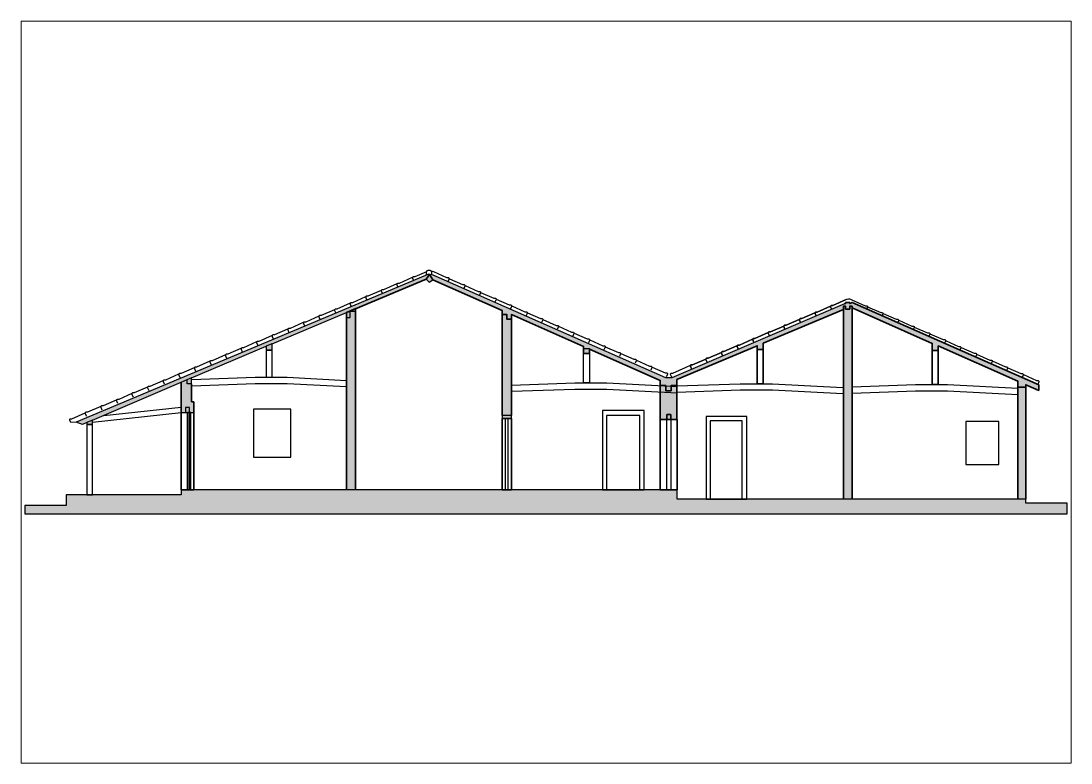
# Paper-space layout 'Layout2' of a CAD drawing. Header units: millimetres. Extents: x 30 to 267, y 21 to 189.
# The model-space entities are those that its viewports show. They can reach past a viewport. Long polylines and large blocks are cut down to what shows.
import ezdxf

# ---------------------------------------------------------------- set-up
doc = ezdxf.new("R2010")
doc.units = ezdxf.units.MM
doc.layers.get('0').update_dxf_attribs({"color": 250, "lineweight": 25})
for name, color, linetype, lineweight in [('A-ALV-___-___-EXI', 250, 'Continuous', 35), ('A-BAS-___-___-EXI', 250, 'Continuous', 25), ('A-COB-___-___-EXI', 250, 'Continuous', 25), ('A-JAN-___-___-EXI', 250, 'Continuous', 25), ('A-PIL-___-___-EXI', 250, 'Continuous', 25), ('A-POR-___-___-EXI', 250, 'Continuous', 25)]:
    doc.layers.add(name, color=color, linetype=linetype, lineweight=lineweight)

msp = doc.modelspace()

# ---------------------------------------------------------------- hatches: boundary and pattern name
at = {"layer": 'A-ALV-___-___-EXI'}
h = msp.add_hatch(color=11, dxfattribs=at)
h.paths.add_polyline_path([(-7950, -10588), (-7950, -7940), (-8136, -7940), (-8136, -10588)])
h.paths.add_polyline_path([(-12265, -10588), (-12063, -10588), (-12063, -6025), (-12117, -6025), (-12117, -6092), (-12216, -6092), (-12216, -6025), (-12265, -6025), (-12265, -10499)])
h.paths.add_polyline_path([(-24030, -10368), (-23815, -10368), (-23815, -6143), (-23940, -6143), (-23940, -6293), (-24030, -6293), (-24030, -10318)])
h.paths.add_polyline_path([(-16604, -8708), (-16449, -8708), (-16449, -8583), (-16352, -8583), (-16352, -8708), (-16207, -8708), (-16207, -7902), (-16347, -7902), (-16347, -8022), (-16472, -8022), (-16472, -7902), (-16604, -7902), (-16604, -8053)])
h.paths.add_polyline_path([(-20232, -8606), (-20127, -8606), (-20127, -6331), (-20232, -6331), (-20232, -6221), (-20342, -6221), (-20342, -8606)])
h.paths.add_polyline_path([(-27702, -8542), (-27642, -8542), (-27642, -8282), (-27702, -8282), (-27702, -7862), (-27802, -7862), (-27802, -7757), (-27945, -7818), (-27945, -8542), (-27844, -8542), (-27844, -8422), (-27748, -8422), (-27748, -8542)])
at = {"layer": 'A-BAS-___-___-EXI', "true_color": 0xcb9898}
msp.add_hatch(color=253, dxfattribs=at).paths.add_polyline_path([(-6970, -10937), (-6970, -10688), (-7950, -10688), (-7950, -10588), (-16205, -10588), (-16205, -10368), (-27945, -10368), (-27945, -10488), (-30665, -10488), (-30665, -10737), (-31645, -10737), (-31645, -10937), (-9593, -10937)])
at = {"layer": 'A-COB-___-___-EXI', "true_color": 0xc19a82}
h = msp.add_hatch(color=33, dxfattribs=at)
h.paths.add_polyline_path([(-30039, -8826), (-30039, -8720), (-27802, -7757), (-27802, -7862), (-27702, -7862), (-27702, -7714), (-25931, -6971), (-25931, -7063), (-25790, -7063), (-25790, -6912), (-24030, -6174), (-24030, -6293), (-23940, -6293), (-23940, -6143), (-23815, -6143), (-23815, -6084), (-22143, -5382), (-22074, -5451), (-21985, -5399), (-20342, -6126), (-20342, -6221), (-20232, -6221), (-20232, -6331), (-20127, -6331), (-20127, -6221), (-18416, -6978), (-18416, -7145), (-18276, -7145), (-18276, -7040), (-16604, -7779), (-16604, -7902), (-16472, -7902), (-16472, -8022), (-16347, -8022), (-16347, -7902), (-16207, -7902), (-16207, -7759), (-14305, -6958), (-14305, -7047), (-14164, -7047), (-14164, -6899), (-12265, -6099), (-12265, -6025), (-12216, -6025), (-12216, -6092), (-12117, -6092), (-12117, -6025), (-12063, -6025), (-12063, -6062), (-10164, -6901), (-10164, -7067), (-10023, -7067), (-10023, -6964), (-8136, -7798), (-8136, -7940), (-7950, -7940), (-7950, -7880), (-7642, -8017), (-7642, -7887), (-12060, -5933), (-12117, -5958), (-12117, -5938), (-12216, -5938), (-12216, -5958), (-12241, -5968), (-16326, -7719), (-16470, -7719), (-21977, -5284), (-22087, -5264), (-22158, -5296), (-30432, -8766), (-30278, -8823), (-30174, -8778), (-30174, -8826)])
h.paths.add_polyline_path([(-16352, -8708), (-16352, -8583), (-16449, -8583), (-16449, -8708)])
h.paths.add_polyline_path([(-20127, -8680), (-20127, -8606), (-20342, -8606), (-20342, -8680)])
h.paths.add_polyline_path([(-27844, -8542), (-27748, -8542), (-27748, -8422), (-27844, -8422)])

# ---------------------------------------------------------------- linework, layer by layer
at = {"layer": 'A-ALV-___-___-EXI'}
for p, q in [((-12265, -6099), (-12265, -10588)), ((-12063, -10588), (-12063, -6062)), ((-20342, -6221), (-20342, -8606)), ((-20127, -8606), (-20127, -6331)), ((-27945, -8542), (-27945, -7818)), ((-27702, -8282), (-27702, -7862)), ((-8136, -7940), (-8136, -10588)), ((-7950, -10588), (-7950, -7940)), ((-27642, -8282), (-27702, -8282)), ((-27642, -8542), (-27642, -8282)), ((-27945, -10368), (-27945, -8542)), ((-27642, -8542), (-27642, -10368)), ((-27642, -8542), (-27642, -10368)), ((-27642, -10368), (-27945, -10368)), ((-27642, -10368), (-27793, -10368)), ((-27793, -10368), (-27748, -10368))]:
    msp.add_line(p, q, dxfattribs=at)
for points in [[(-23815, -10368), (-23815, -6143), (-23815, -6084), (-22143, -5382), (-22064, -5268), (-21985, -5399), (-20342, -6126), (-20342, -6221), (-20232, -6221), (-20232, -6331), (-20127, -6331), (-20127, -6221), (-18416, -6978), (-18416, -7145), (-18276, -7145), (-18276, -7040), (-16604, -7779), (-16604, -7902), (-16472, -7902), (-16472, -8022), (-16347, -8022), (-16347, -7902), (-16207, -7902), (-16207, -7759), (-14305, -6958), (-14305, -7047), (-14305, -7857), (-14164, -7857), (-14164, -7047), (-14305, -7047), (-14164, -7047), (-14164, -6899), (-12265, -6099), (-12265, -6025), (-12216, -6025), (-12216, -6092), (-12117, -6092), (-12117, -6025), (-12063, -6025), (-12063, -6062), (-10164, -6901), (-10164, -7067), (-10023, -7067), (-10164, -7067), (-10164, -7877), (-10023, -7877), (-10023, -7067), (-10023, -6964), (-8136, -7798), (-8136, -7940), (-7950, -7940), (-7950, -7880), (-7642, -8017), (-7642, -7887), (-12060, -5933), (-12117, -5958), (-12117, -5938), (-12216, -5938), (-12216, -5958), (-12241, -5968)], [(-24030, -10368), (-24030, -6293), (-24030, -6174), (-23811, -6077)], [(-16604, -7902), (-16604, -8708), (-16449, -8708)], [(-16352, -8708), (-16207, -8708), (-16207, -7902)]]:
    msp.add_lwpolyline(points, dxfattribs=at)
for points in [[(-20342, -8680), (-20342, -10368), (-20127, -10368), (-20127, -8680)], [(-16205, -8708), (-16205, -10368), (-16604, -10368), (-16604, -8708)]]:
    msp.add_lwpolyline(points, close=True, dxfattribs=at)
at = {"layer": 'A-BAS-___-___-EXI'}
msp.add_lwpolyline([(-6970, -10937), (-6970, -10688), (-7950, -10688), (-7950, -10588), (-12645, -10588), (-16205, -10588), (-16205, -10368), (-24645, -10368), (-24845, -10368), (-27945, -10368), (-27945, -10488), (-30665, -10488), (-30665, -10737), (-31645, -10737), (-31645, -10937)], close=True, dxfattribs=at)
at = {"layer": 'A-COB-___-___-EXI'}
for p, q in [((-22158, -5296), (-30432, -8766)), ((-30039, -8720), (-27945, -7818)), ((-27945, -7818), (-27802, -7757)), ((-27802, -7757), (-27692, -7711)), ((-27802, -7862), (-27802, -7757)), ((-27702, -7862), (-27802, -7862)), ((-27692, -7758), (-26193, -7705)), ((-27692, -7905), (-26193, -7853)), ((-20127, -7889), (-18628, -7837)), ((-16207, -7909), (-14708, -7857)), ((-12063, -7929), (-10564, -7877)), ((-20127, -8037), (-18628, -7985)), ((-16207, -8057), (-14708, -8005)), ((-12063, -8077), (-10564, -8025)), ((-29775, -8606), (-27945, -8409)), ((-27748, -8422), (-27844, -8422)), ((-27844, -8422), (-27844, -8542)), ((-27748, -8542), (-27748, -8422)), ((-30039, -8767), (-27945, -8542)), ((-27945, -8542), (-27844, -8542)), ((-27945, -8542), (-27642, -8542)), ((-27844, -8542), (-27748, -8542)), ((-27793, -8542), (-27642, -8542)), ((-27748, -8542), (-27793, -8542)), ((-27748, -8542), (-27642, -8542)), ((-20127, -8606), (-20342, -8606)), ((-20342, -8606), (-20342, -8680)), ((-20342, -8680), (-20127, -8680)), ((-20127, -8680), (-20127, -8606)), ((-30039, -8718), (-30174, -8778)), ((-30174, -8778), (-30174, -8826)), ((-30174, -8826), (-30039, -8826)), ((-30039, -8826), (-30174, -8826)), ((-30039, -8826), (-30039, -8720))]:
    msp.add_line(p, q, dxfattribs=at)
for points in [[(-22140, -5207), (-22414, -5328), (-22454, -5328), (-22468, -5342), (-22468, -5362), (-22444, -5416)], [(-22140, -5288), (-22140, -5207), (-22112, -5178), (-22093, -5170), (-22078, -5170), (-22058, -5170), (-22039, -5177), (-22021, -5196), (-22021, -5276)], [(-21622, -5441), (-21597, -5383), (-21597, -5363), (-21611, -5349), (-21651, -5349), (-21962, -5212), (-22021, -5196)], [(-22472, -5343), (-22783, -5481), (-22823, -5481), (-22837, -5495), (-22837, -5515), (-22813, -5570)], [(-12241, -5968), (-16326, -7719), (-16470, -7719), (-21977, -5284), (-22087, -5264), (-22158, -5296)], [(-22143, -5382), (-22074, -5451), (-21985, -5399)], [(-21593, -5372), (-21282, -5510), (-21242, -5510), (-21228, -5524), (-21228, -5544), (-21254, -5603)], [(-23210, -5648), (-23521, -5786), (-23561, -5786), (-23575, -5800), (-23575, -5820), (-23549, -5879)], [(-22841, -5496), (-23152, -5633), (-23192, -5633), (-23206, -5647), (-23206, -5667), (-23181, -5725)], [(-21224, -5533), (-20913, -5671), (-20873, -5671), (-20859, -5685), (-20859, -5705), (-20885, -5764)], [(-20855, -5694), (-20544, -5832), (-20504, -5832), (-20490, -5846), (-20490, -5866), (-20517, -5925)], [(-23947, -5954), (-24258, -6091), (-24298, -6091), (-24313, -6105), (-24312, -6125), (-24286, -6185)], [(-23579, -5801), (-23890, -5939), (-23930, -5939), (-23944, -5953), (-23944, -5973), (-23917, -6032)], [(-20487, -5855), (-20176, -5992), (-20136, -5992), (-20121, -6007), (-20121, -6027), (-20148, -6086)], [(-12205, -5866), (-12516, -6004), (-12556, -6004), (-12570, -6018), (-12570, -6038), (-12544, -6097), (-12570, -6038), (-12570, -6018), (-12556, -6004), (-12516, -6004), (-12205, -5866), (-12178, -5854), (-12148, -5846), (-12123, -5846), (-12096, -5858), (-12064, -5872), (-11753, -6010), (-11713, -6010), (-11699, -6024), (-11699, -6044), (-11717, -6085)], [(-25798, -6915), (-25931, -6971), (-25931, -7063), (-25790, -7063), (-25931, -7063), (-25931, -7705), (-25790, -7705), (-25790, -7063), (-25790, -6912), (-24030, -6174)], [(-24316, -6106), (-24627, -6244), (-24667, -6244), (-24681, -6258), (-24681, -6278), (-24655, -6337)], [(-24030, -6293), (-23940, -6293), (-23940, -6143)], [(-23940, -6134), (-23940, -6143), (-23815, -6143)], [(-20118, -6016), (-19807, -6153), (-19767, -6153), (-19753, -6167), (-19753, -6187), (-19779, -6247)], [(-19749, -6176), (-19438, -6314), (-19398, -6314), (-19384, -6328), (-19384, -6348), (-19410, -6407)], [(-11695, -6033), (-11384, -6170), (-11344, -6170), (-11330, -6185), (-11330, -6205), (-11349, -6247)], [(-11326, -6194), (-11015, -6331), (-10975, -6331), (-10961, -6345), (-10961, -6365), (-10981, -6410)], [(-25054, -6411), (-25365, -6549), (-25405, -6549), (-25419, -6563), (-25419, -6583), (-25393, -6642)], [(-24685, -6259), (-24996, -6396), (-25036, -6396), (-25050, -6411), (-25050, -6431), (-25024, -6490)], [(-19380, -6337), (-19069, -6475), (-19029, -6475), (-19015, -6489), (-19015, -6509), (-19041, -6568)], [(-10957, -6355), (-10646, -6492), (-10606, -6492), (-10592, -6506), (-10592, -6526), (-10613, -6573)], [(-25423, -6564), (-25734, -6702), (-25774, -6702), (-25788, -6716), (-25788, -6736), (-25762, -6795)], [(-19011, -6498), (-18700, -6636), (-18660, -6636), (-18646, -6650), (-18646, -6670), (-18672, -6729)], [(-18642, -6659), (-18331, -6796), (-18291, -6797), (-18277, -6811), (-18277, -6831), (-18303, -6890)], [(-10588, -6515), (-10277, -6653), (-10237, -6653), (-10223, -6667), (-10223, -6687), (-10245, -6736)], [(-10219, -6676), (-9908, -6814), (-9868, -6814), (-9854, -6828), (-9854, -6848), (-9877, -6898)], [(-26161, -6869), (-26471, -7007), (-26511, -7007), (-26526, -7021), (-26526, -7041), (-26499, -7100)], [(-25792, -6717), (-26103, -6854), (-26143, -6854), (-26157, -6868), (-26157, -6888), (-26131, -6948)], [(-18273, -6820), (-17962, -6957), (-17922, -6957), (-17908, -6971), (-17908, -6991), (-17935, -7051)], [(-9851, -6837), (-9540, -6975), (-9500, -6975), (-9485, -6989), (-9486, -7009), (-9509, -7061)], [(-27702, -7862), (-27702, -7714), (-25931, -6971)], [(-26898, -7175), (-27209, -7312), (-27249, -7312), (-27263, -7326), (-27263, -7346), (-27237, -7406)], [(-26529, -7022), (-26840, -7159), (-26880, -7160), (-26894, -7174), (-26894, -7194), (-26868, -7253)], [(-17905, -6981), (-17594, -7118), (-17554, -7118), (-17540, -7132), (-17540, -7152), (-17566, -7212)], [(-17536, -7141), (-17225, -7279), (-17185, -7279), (-17171, -7293), (-17171, -7313), (-17197, -7372)], [(-9482, -6998), (-9171, -7135), (-9131, -7135), (-9117, -7150), (-9117, -7170), (-9141, -7224)], [(-9113, -7159), (-8802, -7296), (-8762, -7296), (-8748, -7310), (-8748, -7330), (-8773, -7387)], [(-27267, -7327), (-27578, -7465), (-27618, -7465), (-27632, -7479), (-27632, -7499), (-27606, -7558)], [(-17167, -7302), (-16856, -7440), (-16816, -7440), (-16802, -7454), (-16802, -7474), (-16828, -7533)], [(-16332, -7699), (-16358, -7640), (-16359, -7620), (-16344, -7606), (-16304, -7606), (-15993, -7468), (-15887, -7421)], [(-8744, -7319), (-8433, -7457), (-8393, -7457), (-8379, -7471), (-8379, -7491), (-8405, -7549)], [(-28005, -7632), (-28316, -7770), (-28356, -7770), (-28370, -7784), (-28370, -7804), (-28344, -7863)], [(-27636, -7480), (-27947, -7617), (-27987, -7617), (-28001, -7632), (-28001, -7652), (-27975, -7711)], [(-16798, -7463), (-16487, -7601), (-16447, -7601), (-16433, -7615), (-16433, -7635), (-16459, -7694)], [(-8375, -7480), (-8064, -7618), (-8024, -7618), (-8010, -7632), (-8010, -7652), (-8036, -7711)], [(-8006, -7641), (-7695, -7779), (-7655, -7779), (-7641, -7793), (-7641, -7813), (-7667, -7872)], [(-28742, -7938), (-29053, -8075), (-29093, -8075), (-29108, -8089), (-29108, -8109), (-29081, -8169)], [(-28374, -7785), (-28685, -7923), (-28725, -7923), (-28739, -7937), (-28739, -7957), (-28712, -8016)], [(-26193, -7705), (-25433, -7705), (-24030, -7779)], [(-26193, -7853), (-25433, -7853), (-24030, -7926)], [(-18628, -7837), (-17868, -7837), (-16200, -7925)], [(-14708, -7857), (-13948, -7857), (-12281, -7945)], [(-10564, -7877), (-9804, -7877), (-8136, -7965)], [(-29111, -8090), (-29422, -8228), (-29462, -8228), (-29476, -8242), (-29476, -8262), (-29450, -8321)], [(-18628, -7985), (-17868, -7985), (-16200, -8072)], [(-14708, -8005), (-13948, -8005), (-12281, -8092)], [(-10564, -8025), (-9804, -8025), (-8136, -8112)], [(-29849, -8396), (-30160, -8533), (-30200, -8533), (-30214, -8547), (-30214, -8567), (-30188, -8627)], [(-29480, -8243), (-29791, -8380), (-29831, -8381), (-29845, -8395), (-29845, -8415), (-29819, -8474)], [(-30174, -8778), (-30278, -8823), (-30432, -8766), (-30557, -8779), (-30583, -8720), (-30583, -8700), (-30569, -8686), (-30529, -8686), (-30218, -8548)]]:
    msp.add_lwpolyline(points, dxfattribs=at)
for points in [[(-12943, -6178), (-13254, -6316), (-13294, -6316), (-13308, -6330), (-13308, -6350), (-13281, -6409), (-13308, -6350), (-13308, -6330), (-13294, -6316), (-13254, -6316)], [(-12574, -6022), (-12885, -6160), (-12925, -6160), (-12939, -6174), (-12939, -6194), (-12913, -6253), (-12939, -6194), (-12939, -6174), (-12925, -6160), (-12885, -6160)], [(-13311, -6335), (-13622, -6472), (-13662, -6472), (-13677, -6486), (-13677, -6506), (-13650, -6566), (-13677, -6506), (-13677, -6486), (-13662, -6472), (-13622, -6472)], [(-14049, -6647), (-14360, -6785), (-14400, -6785), (-14414, -6799), (-14414, -6819), (-14388, -6878), (-14414, -6819), (-14414, -6799), (-14400, -6785), (-14360, -6785)], [(-13680, -6491), (-13991, -6628), (-14031, -6628), (-14045, -6643), (-14045, -6663), (-14019, -6722), (-14045, -6663), (-14045, -6643), (-14031, -6628), (-13991, -6628)], [(-14787, -6959), (-15098, -7097), (-15138, -7097), (-15152, -7111), (-15152, -7131), (-15126, -7190), (-15152, -7131), (-15152, -7111), (-15138, -7097), (-15098, -7097)], [(-14418, -6803), (-14729, -6941), (-14769, -6941), (-14783, -6955), (-14783, -6975), (-14757, -7034), (-14783, -6975), (-14783, -6955), (-14769, -6941), (-14729, -6941)], [(-18276, -7027), (-18276, -7837), (-18416, -7837), (-18416, -7027)], [(-15156, -7116), (-15467, -7253), (-15507, -7253), (-15521, -7267), (-15521, -7287), (-15495, -7347), (-15521, -7287), (-15521, -7267), (-15507, -7253), (-15467, -7253)], [(-15525, -7272), (-15836, -7409), (-15876, -7409), (-15890, -7424), (-15890, -7444), (-15863, -7503), (-15890, -7444), (-15890, -7424), (-15876, -7409), (-15836, -7409)], [(-16352, -8583), (-16449, -8583), (-16449, -8708), (-16352, -8708)]]:
    msp.add_lwpolyline(points, close=True, dxfattribs=at)
at = {"layer": 'A-JAN-___-___-EXI'}
for points in [[(-25348, -9597), (-25348, -8457), (-26228, -8457), (-26228, -9597)], [(-8591, -9773), (-8591, -8753), (-9371, -8753), (-9371, -9773)]]:
    msp.add_lwpolyline(points, close=True, dxfattribs=at)
at = {"layer": 'A-PIL-___-___-EXI'}
for p, q in [((-30174, -8826), (-30174, -10488)), ((-30039, -10488), (-30039, -8826)), ((-30174, -10488), (-30039, -10488))]:
    msp.add_line(p, q, dxfattribs=at)
at = {"layer": 'A-POR-___-___-EXI'}
for p, q in [((-27793, -10368), (-27793, -8542)), ((-27793, -8542), (-27793, -10368)), ((-27748, -10368), (-27748, -8542))]:
    msp.add_line(p, q, dxfattribs=at)
for points in [[(-27718, -10368), (-27718, -8542), (-27748, -8542), (-27748, -10368)], [(-20208, -8680), (-20208, -10368), (-20267, -10368), (-20267, -8680)], [(-17973, -8492), (-17973, -10368), (-16985, -10368), (-16985, -8492)], [(-17873, -8612), (-17873, -10368), (-17085, -10368), (-17085, -8612)], [(-16449, -10368), (-16449, -8583), (-16352, -8583), (-16352, -10368)], [(-15519, -8632), (-15519, -10588), (-14555, -10588), (-14555, -8632)], [(-15419, -8732), (-15419, -10588), (-14661, -10588), (-14661, -8732)]]:
    msp.add_lwpolyline(points, close=True, dxfattribs=at)

psp = doc.layouts.new('Layout2')

# ---------------------------------------------------------------- viewports
at = {"layer": '0'}
psp.add_viewport(center=(148.5, 104.94), size=(237.6, 167.9109), view_center_point=(-19307.27, -8053.53), view_height=17565.5986, dxfattribs=at)

doc.saveas('drawing.dxf')
